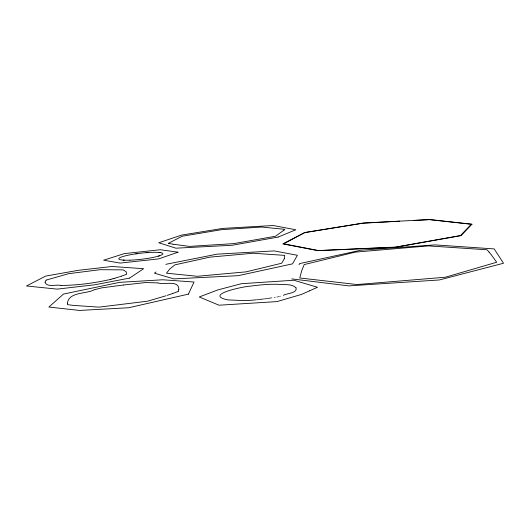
<?xml version="1.0" encoding="UTF-8"?>
<svg xmlns="http://www.w3.org/2000/svg" width="530" height="530" viewBox="0 0 530 530"><rect width="100%" height="100%" fill="white"/><g stroke="black" fill="none" stroke-linecap="round" stroke-linejoin="round"><path stroke-width="0.79" d="M45.043 282.41C47.243 287.697 56.266 284.186 60.93 285.445M67.356 303.544L67.482 304.651L73.147 305.373L98.991 307.142L147.631 301.173L165.055 296.051M67.363 303.405C68.801 291.566 86.251 294.196 94.221 289.791M45.05 282.252L46.143 280.125M178.815 289.44C178.968 279.601 164.042 285.127 157.986 282.914M178.802 289.532L178.16 291.513M284.319 258.673L284.703 255.381L253.075 253.234L210.006 257.13L174.907 264.848L169.785 268.982L166.48 273.188L197.2 276.289L245.953 271.877L281.682 263.238L284.285 258.766M299.059 264.715L299.563 263.615L360.897 250.186L435.031 244.886L494.205 248.921L503.5 263.251L439.304 279.966L348.813 285.889L291.712 278.893M283.994 230.106L284.822 229.324L261.621 227.039L221.58 229.669L182.095 236.267L168.335 243.369M283.881 230.206L275.501 236.248L233.756 243.615L189.462 246.397L173.336 244.244M155.992 271.989L154.416 273.155L173.833 278.899L238.063 275.693L292.527 263.86L297.396 255.288L274.176 250.909L217.022 254.168L165.771 264.337M178.087 291.54L172.422 293.58M46.183 280.078L68.675 273.672L100.057 269.69L123.119 269.876L126.133 271.711L126.71 273.825L126.392 274.354L121.456 276.15M172.157 293.673L167.149 295.369M159.57 255.738L158.503 256.076M121.291 276.209L119.8 276.7M165.996 295.747L165.526 295.899M119.184 276.898L115.414 278.045M115.096 278.137L114.453 278.323M283.404 295.349C286.578 293.242 297.409 293.309 296.091 287.942M114.135 278.416L113.486 278.601M113.168 278.694L112.698 278.826M112.386 278.912L111.909 279.045M111.591 279.131L110.797 279.35M110.598 279.409C94.413 283.066 77.698 285.325 61.083 285.451M94.519 289.711L101.886 287.836L123.172 285.047M280.238 296.217L279.853 296.316M278.879 296.561L278.482 296.661M277.488 296.913L277.038 297.005M275.037 297.343L274.527 297.429M271.499 297.9L271.837 297.847M270.472 298.052L270.81 298.006M135.832 253.85L137.588 253.598M269.777 298.151L269.088 298.251M268.048 298.403L268.399 298.35M267.352 298.496L266.616 298.595M265.828 298.701L265.04 298.801M264.245 298.907L263.45 299.006M123.251 285.034L145.737 282.536L157.708 282.901M262.655 299.099L259.422 299.476M258.587 299.569L257.341 299.702M256.507 299.781L254.427 299.987A57.439 10.547 -5.8 0 1 247.225 300.583A49.78 9.242 -5.7 0 1 244.88 300.616L228.198 299.927M146.134 252.677L147.983 252.545M399.607 221.189L362.792 223.209L304.823 232.61L283.716 243.82L318.643 250.544L376.969 247.914M413.38 220.473L429.227 219.645L471.296 224.256L460.524 235.519L395.91 247.086L377.552 247.888M124.285 260.164L123.086 260.091M159.06 252.459L160.146 252.578M227.768 299.881C202.46 294.594 246.086 286.001 250.345 286.154C259.713 284.928 269.147 283.934 278.608 284.338C284.292 285.113 291.46 283.418 295.972 287.77M173.019 244.198L172.389 244.091M172.078 244.038L168.626 243.429M488.368 251.26L486.984 249.769L428.472 245.9L355.312 252.121L304.174 264.583L301.669 270.909L299.755 277.985L357.008 284.544L445.359 277.23L496.69 262.237L491.217 254.691M488.706 251.637L489.024 252.022M489.071 252.068L490.939 254.347M188.415 294.137L128.638 307.751L79.493 310.441L48.892 307.042L63.487 294.07L119.621 282.351L162.736 279.774L194.04 282.02L188.415 294.137M471.958 224.203L461.074 235.645L395.102 247.291L317.742 250.644L282.808 243.893L304.651 232.544L363.646 223.017L430.022 219.559L471.958 224.203M129.645 278.078L94.85 284.769L57.213 289.122L26.5 285.981L45.64 276.097L78.221 270.327L111.976 266.491L143.617 268.697L129.645 278.078M309.52 290.844L301.424 294.455L276.958 301.596L218.996 305.207L199.26 296.966L217.644 289.976L241.355 283.702L293.865 280.238L317.51 287.273L309.52 290.844M278.151 237.069L232.153 245.264L175.92 248.192L158.755 242.747L181.677 235.068L222.805 228.403L273.188 225.522L295.826 229.768L278.151 237.069M178.027 252.194L158.549 258.925L120.111 263.079L103.615 260.197L124.358 253.598L160.411 249.736L178.027 252.194M129.949 260.164A22.141 3.041 -6.6 0 0 162.869 253.731A22.141 3.041 -6.6 0 0 129.797 254.87A22.141 3.041 -6.6 0 0 129.949 260.164"/></g></svg>
